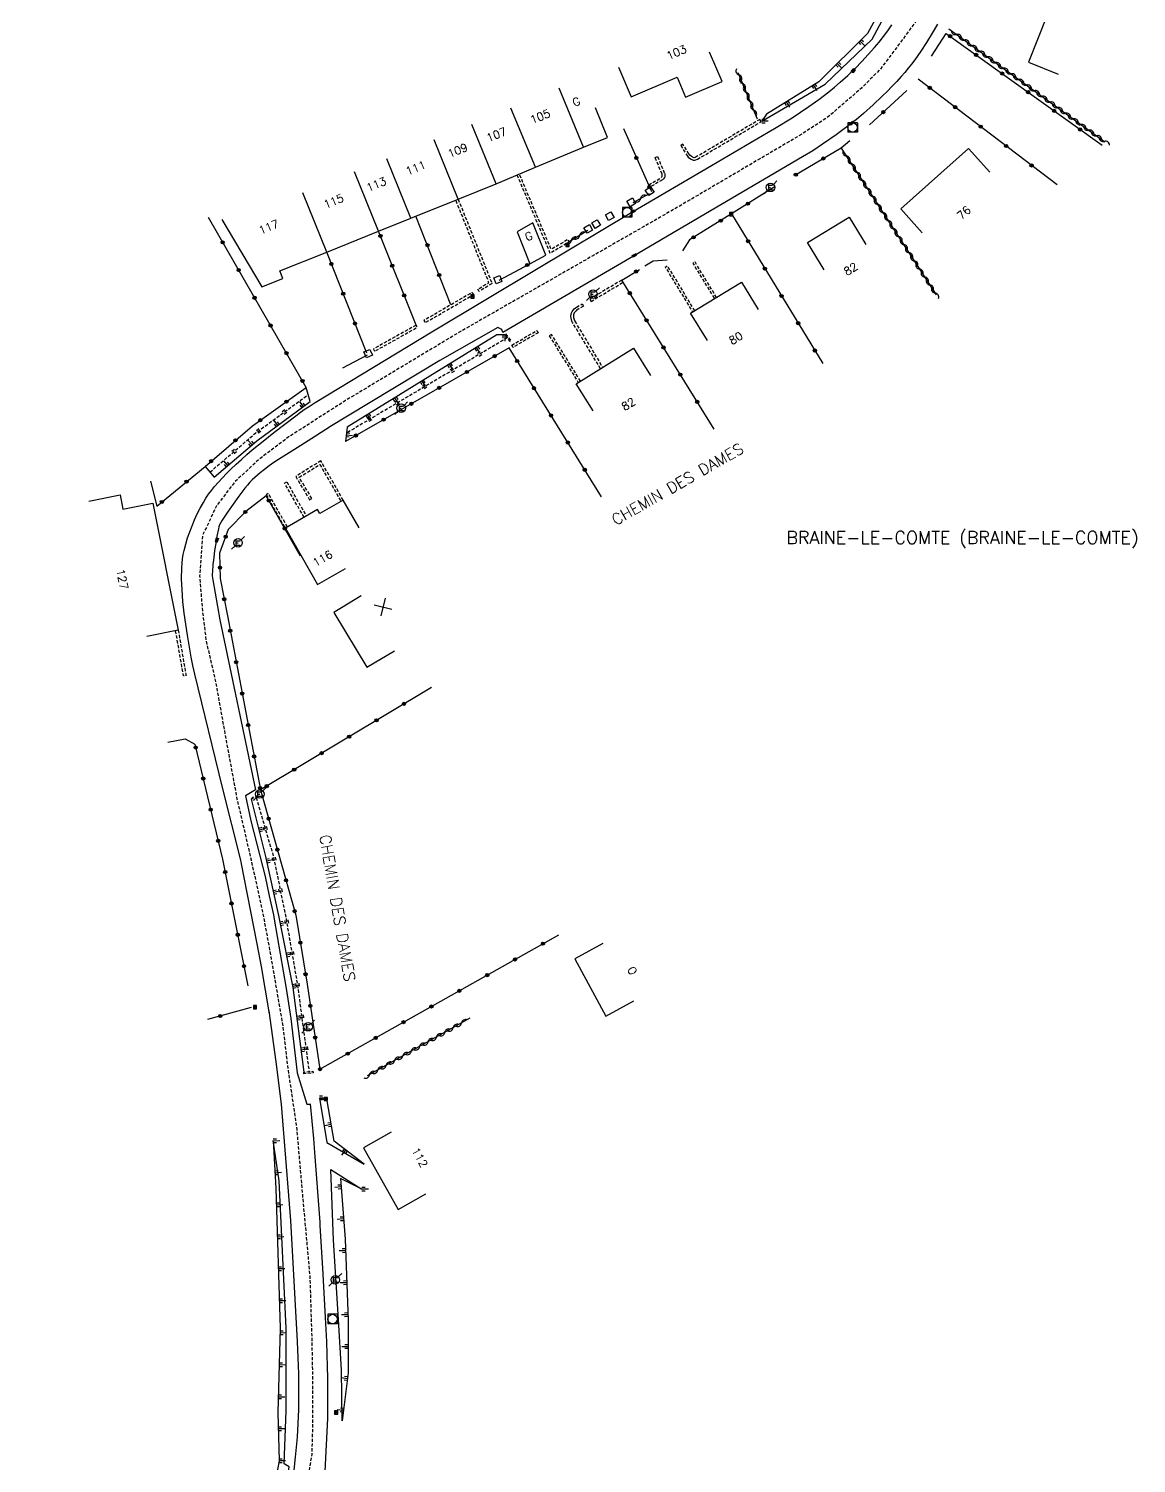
# Model space of a CAD drawing. Header units: millimetres. Extents: x 134000 to 135001, y 143000 to 144000.
# Drawn here: x 134807.3 to 134980.4, y 143617.8 to 143841.9 of the extents above; entities that cross this region are included whole.
import ezdxf
from ezdxf.enums import TextEntityAlignment as Align

# ---------------------------------------------------------------- set-up
doc = ezdxf.new("R2010")
doc.units = ezdxf.units.MM
doc.linetypes.add('DASHED', pattern=[0.75, 0.5, -0.25])
doc.layers.get('0').update_dxf_attribs({"linetype": 'CONTINUOUS'})
for name, color, linetype in [('W0001', 6, 'DASHED'), ('W0008', 7, 'CONTINUOUS'), ('w0100', 7, 'CONTINUOUS'), ('W0112', 1, 'DASHED'), ('W0211', 2, 'CONTINUOUS'), ('W0220', 5, 'DASHED'), ('W0310', 3, 'CONTINUOUS'), ('W0322', 7, 'CONTINUOUS'), ('W0330', 7, 'CONTINUOUS'), ('w0400', 7, 'CONTINUOUS'), ('W0420', 7, 'CONTINUOUS'), ('W0471', 7, 'CONTINUOUS'), ('W0980', 7, 'CONTINUOUS'), ('W0989', 7, 'CONTINUOUS'), ('W0991', 7, 'CONTINUOUS'), ('W1102', 7, 'CONTINUOUS')]:
    doc.layers.add(name, color=color, linetype=linetype)
doc.styles.get("Standard").update_dxf_attribs({"font": 'romans.shx', "width": 0.85})

# ---------------------------------------------------------------- blocks, each defined once
blk = doc.blocks.new('t330o')
at = {"color": 0, "linetype": 'Continuous'}
for p, q in [((0.25, -0.25), (-0.25, 0.25)), ((-0.25, -0.25), (0.25, 0.25)), ((-0.25, 0.25), (-0.25, -0.25)), ((0.25, 0.25), (-0.25, 0.25)), ((0.25, -0.25), (0.25, 0.25)), ((-0.25, -0.25), (0.25, -0.25)), ((-0.25, -0.25), (-0.25, -0.25))]:
    blk.add_line(p, q, dxfattribs=at)
blk = doc.blocks.new('T420')
for p, q in [((0.75, 0.75), (-0.75, 0.75)), ((-0.75, 0.75), (-0.75, -0.75)), ((0.75, 0.75), (0.75, -0.75)), ((0.75, -0.75), (-0.75, -0.75))]:
    blk.add_line(p, q)
blk.add_ellipse((0, 0), major_axis=(-0.53, 0.53), ratio=1, start_param=3.926991, end_param=10.210176)
blk = doc.blocks.new('T471')
for p, q in [((-0.333334, 0.333334), (-0.333334, -0.333334)), ((-0.333334, 0.333334), (0.333334, 0.333334)), ((-0.333334, 0), (0, 0)), ((0.500001, 0.500001), (1.000002, 1.000002)), ((-0.500001, -0.500001), (-1.000002, -1.000002)), ((-0.333334, -0.333334), (0.333334, -0.333334))]:
    blk.add_line(p, q)
blk.add_ellipse((0, 0), major_axis=(0.471405, 0.471405), ratio=1, start_param=5.4977871438, end_param=11.780972451)
blk = doc.blocks.new('T400')
at = {"color": 0, "linetype": 'ByBlock', "lineweight": -2}
for p, q in [((-0.15, -0.25), (-0.15, 0.3)), ((-0.15, 0.3), (0.15, 0.3)), ((-0.15, 0.15), (0.15, 0.15)), ((-0.15, 0), (0.15, 0)), ((0.15, 0.3), (0.15, -0.25)), ((-0.15, -0.15), (0.15, -0.15)), ((-0.15, -0.25), (-0.15, -0.3)), ((-0.15, -0.3), (0.15, -0.3)), ((0.15, -0.3), (0.15, -0.25))]:
    blk.add_line(p, q, dxfattribs=at)
blk = doc.blocks.new('t112o')
at = {"color": 0, "linetype": 'Continuous'}
for p, q in [((-0.5, 0.5), (0.5, 0.5)), ((-0.5, -0.5), (-0.5, 0.5)), ((0.5, 0.5), (0.5, -0.5)), ((0.5, -0.5), (-0.5, -0.5))]:
    blk.add_line(p, q, dxfattribs=at)
blk = doc.blocks.new('t322o')
at = {"color": 0, "linetype": 'Continuous'}
for radius in [0.25, 0.15]:
    blk.add_circle((0, 0), radius, dxfattribs=at)
blk = doc.blocks.new('t991o')
at = {"color": 0, "linetype": 'Continuous'}
for p, q in [((-1, 1), (1, -1)), ((-1, -1), (1, 1))]:
    blk.add_line(p, q, dxfattribs=at)
blk = doc.blocks.new('t211o')
at = {"color": 0, "linetype": 'Continuous'}
for p, q in [((-0.29, 0.5), (-0.29, 0)), ((0, 1), (0, 0)), ((0.29, 0.5), (0.29, 0))]:
    blk.add_line(p, q, dxfattribs=at)
blk = doc.blocks.new('t220o')
at = {"color": 0, "linetype": 'Continuous'}
for p, q in [((-0.25, 0.25), (0.25, 0.25)), ((-0.25, -0.25), (0.25, -0.25))]:
    blk.add_line(p, q, dxfattribs=at)
blk = doc.blocks.new('t310o')
at = {"color": 0, "linetype": 'Continuous'}
for centre, start, end in [((-0.5, 0.38), 216.8699, 323.1304), ((0.5, -0.37), 36.8699, 143.1303)]:
    blk.add_arc(centre, 0.625, start, end, dxfattribs=at)

msp = doc.modelspace()

# ---------------------------------------------------------------- linework, layer by layer
at = {"layer": 'W0001', "flags": 128}
msp.add_lwpolyline([(134913.61, 144000), (134917.44, 143994.22), (134920.06, 143988.67), (134923.42, 143982.25), (134926.65, 143975.59), (134930.59, 143966.11), (134934.09, 143957.94), (134936.72, 143949.48), (134939.64, 143940.43), (134942.41, 143930.66), (134944.45, 143921.32), (134947.39, 143908.52), (134949.73, 143895.54), (134951.92, 143884.16), (134953.23, 143874.67), (134952.65, 143866.21), (134951.19, 143857.02), (134949, 143849.58), (134946.96, 143844.48), (134943.89, 143840.25), (134940.39, 143835.58), (134937.47, 143832.66), (134932.07, 143827.99), (134927.35, 143824.98), (134908.23, 143813.75), (134874.81, 143794.63), (134856.85, 143783.84), (134847.95, 143778.15), (134843.38, 143774.7), (134839.59, 143771.2), (134836.67, 143767.4), (134834.48, 143762.73), (134834.04, 143756.46), (134834.48, 143750.92), (134835.06, 143746.25), (134836.52, 143739.98), (134838.28, 143730.2), (134839.88, 143721.6), (134842.07, 143712.11), (134843.82, 143704.24), (134844.99, 143697.96), (134847.03, 143686.16), (134847.76, 143680.03), (134849.22, 143669.96), (134850.09, 143659.9), (134851.26, 143647.06), (134851.55, 143637.72), (134851.7, 143630.28), (134851.7, 143624.16), (134851.55, 143619.2), (134850.82, 143614.67), (134849.95, 143610), (134848.34, 143604.46), (134846.59, 143597.75), (134844.69, 143590.19), (134843.37, 143583.92), (134842.35, 143578.52), (134841.77, 143572.83), (134841.62, 143566.12), (134841.77, 143561.01), (134842.5, 143556.78), (134843.67, 143551.24), (134844.98, 143545.11), (134845.86, 143537.52), (134846, 143531.11), (134846, 143526.15), (134845.13, 143521.33), (134841.77, 143516.52), (134838.27, 143511.7), (134832.71, 143504.93), (134828.77, 143500.84), (134823.95, 143497.49), (134818.85, 143494.86), (134813.74, 143493.26), (134807.33, 143492.03)], dxfattribs=at)
at = {"layer": 'W0008'}
for points in [[(134949.32, 143842.65), (134948.5, 143841.21), (134947.64, 143839.79), (134946.74, 143838.41), (134945.79, 143837.07), (134945.29, 143836.4), (134944.77, 143835.74), (134944.23, 143835.09), (134943.68, 143834.45), (134942.96, 143833.66), (134942.23, 143832.89), (134941.48, 143832.12), (134940.72, 143831.38), (134939.27, 143830.01), (134937.78, 143828.68), (134936.7, 143827.77), (134935.58, 143826.89), (134933.51, 143825.36), (134931.39, 143823.87), (134929.85, 143822.86), (134928.26, 143821.89), (134902.71, 143806.94), (134881.41, 143794.46), (134881.25, 143794.95), (134880.63, 143795.25), (134871.55, 143790.11), (134857.17, 143781.41), (134854.65, 143779.87), (134852.13, 143778.3), (134849.26, 143776.48), (134846.39, 143774.63), (134845.64, 143774.14), (134844.91, 143773.62), (134844.19, 143773.09), (134843.48, 143772.55), (134843.07, 143772.2), (134842.66, 143771.84), (134842.27, 143771.47), (134841.9, 143771.08), (134841.5, 143770.63), (134841.12, 143770.15), (134840.19, 143768.92), (134839.28, 143767.68), (134838.4, 143766.42), (134837.55, 143765.15), (134837.33, 143764.79), (134837.15, 143764.41), (134837.04, 143764.12), (134836.97, 143763.82), (134836.74, 143762.68), (134836.55, 143761.53), (134836.39, 143760.43), (134836.25, 143759.32), (134836.13, 143758.21), (134836.03, 143757.11), (134836.02, 143756.79), (134836.02, 143756.48), (134836.05, 143756.17), (134836.09, 143755.86), (134837.22, 143749.61), (134842.78, 143723.04), (134841.22, 143722.12), (134842.04, 143718.21), (134843.47, 143712.75), (134843.88, 143711.11), (134844.27, 143709.47), (134844.93, 143706.48), (134845.56, 143703.49), (134845.68, 143702.83), (134847.57, 143691.98), (134847.95, 143689.65), (134848.28, 143687.31), (134849.27, 143678.85), (134850.79, 143673.91), (134851.3, 143673.94)], [(134901.58, 143813.27), (134914.05, 143820.56), (134922.88, 143825.77), (134923.86, 143826.35), (134926.61, 143828.02), (134927.95, 143828.87), (134929.26, 143829.76), (134930.81, 143830.88), (134932.34, 143832.05), (134933.25, 143832.78), (134934.14, 143833.55), (134935.33, 143834.62), (134936.49, 143835.72), (134937.53, 143836.78), (134939.51, 143838.98), (134940.23, 143839.82), (134940.92, 143840.69), (134941.58, 143841.59), (134942.2, 143842.51)], [(134844.94, 143688.06), (134843.69, 143695.44), (134843.04, 143698.98), (134840.53, 143711.72), (134840.46, 143712.05), (134837.61, 143723.39), (134833.27, 143741.12), (134832.98, 143742.44), (134832.73, 143743.77), (134832.17, 143747.2), (134831.65, 143750.64), (134831.44, 143752.45), (134831.29, 143754.26), (134831.23, 143756), (134831.25, 143757.73), (134831.29, 143758.42), (134831.37, 143759.1), (134831.48, 143759.77), (134831.62, 143760.44), (134831.88, 143761.42), (134832.17, 143762.38), (134832.5, 143763.34), (134832.86, 143764.29), (134833.26, 143765.22), (134833.68, 143766.14), (134834.14, 143767.04), (134834.63, 143767.92), (134835.02, 143768.57), (134835.44, 143769.2), (134835.89, 143769.81), (134836.37, 143770.4), (134836.98, 143771.1), (134837.61, 143771.78), (134838.26, 143772.46), (134838.92, 143773.11), (134839.73, 143773.89), (134840.57, 143774.65), (134841.41, 143775.39), (134842.27, 143776.12), (134843.95, 143777.48), (134845.63, 143778.83), (134847.33, 143780.16), (134849.05, 143781.47), (134849.78, 143782.02), (134850.53, 143782.54), (134851.29, 143783.04), (134852.07, 143783.52), (134870.3, 143794.59), (134886.95, 143804.5), (134901.56, 143813.25)], [(134844.87, 143688.52), (134845.97, 143680.52), (134846.77, 143673.95), (134848.23, 143655.75), (134849.28, 143636.85), (134849.4, 143634.33), (134849.47, 143631.81), (134849.49, 143629.01), (134849.47, 143626.22), (134849.4, 143624.06), (134849.26, 143621.9), (134848.99, 143618.81), (134848.65, 143615.72)], [(134851.32, 143673.96), (134851.81, 143668.57), (134851.99, 143666.36), (134852.8, 143655.51), (134852.84, 143654.94), (134853.26, 143648.34), (134853.67, 143640.62), (134853.84, 143636.87), (134853.98, 143632.88), (134854.01, 143631.17), (134854.03, 143625.82), (134854.01, 143624.82), (134853.62, 143616.6)]]:
    msp.add_lwpolyline(points, dxfattribs=at)
at = {"layer": 'W0008', "flags": 128}
msp.add_lwpolyline([(134856.41, 143788.94), (134860.29, 143790.96)], dxfattribs=at)
at = {"layer": 'w0100', "flags": 128}
for points in [[(134969.63, 143847.45), (134964.99, 143849.31), (134963.27, 143845.02), (134966.37, 143843.78), (134963.54, 143836.71), (134968.18, 143834.85)], [(134899.5, 143835.9), (134901.46, 143831.3), (134908.64, 143834.35), (134909.97, 143831.24), (134915.68, 143833.67), (134913.72, 143838.27)], [(134837.52, 143812.14), (134843.78, 143801.6), (134847.06, 143802.9), (134846.59, 143804.11), (134853.9, 143807.03), (134861.99, 143810.28), (134867.06, 143812.35), (134874.42, 143815.32), (134880.36, 143817.71), (134886.52, 143820.31), (134894, 143823.41), (134897.76, 143824.95), (134895.88, 143829.58)], [(134946.94, 143810.04), (134943.61, 143813.77), (134954.21, 143823.24), (134957.54, 143819.51)], [(134931.65, 143804.27), (134929.04, 143808.54), (134935.53, 143812.51), (134938.14, 143808.24)], [(134913.38, 143793.21), (134910.77, 143797.48), (134918.7, 143802.31), (134921.3, 143798.04)], [(134895.53, 143782.23), (134892.9, 143786.47), (134901.84, 143792.03), (134904.48, 143787.78)], [(134816.71, 143768.12), (134821.61, 143769.1), (134822.06, 143766.88), (134826.73, 143767.81), (134830.69, 143747.98), (134825.79, 143747)], [(134858.97, 143763.96), (134856.49, 143768.3), (134852.82, 143766.2), (134852.48, 143766.81), (134847.44, 143763.93), (134852.48, 143755.12), (134856.82, 143757.6)], [(134859.3, 143753.34), (134855.01, 143750.76), (134860.19, 143742.18), (134864.47, 143744.76)], [(134897.05, 143699.03), (134892.65, 143696.65), (134897.51, 143687.7), (134901.9, 143690.08)], [(134863.99, 143669.55), (134859.64, 143667.1), (134865.05, 143657.47), (134869.4, 143659.92)]]:
    msp.add_lwpolyline(points, dxfattribs=at)
msp.add_lwpolyline([(134885.64, 143805.22), (134888.13, 143806.56), (134886.09, 143811.58), (134883.65, 143810.19)], close=True, dxfattribs=at)
at = {"layer": 'W0112'}
for points in [[(134921.6, 143827.77), (134911.63, 143821.89), (134911.45, 143821.81), (134911.3, 143821.77), (134911.06, 143821.88), (134910.84, 143822.02), (134910.64, 143822.18), (134910.49, 143822.36), (134909.56, 143823.9), (134909.22, 143823.69), (134910.15, 143822.15), (134910.25, 143822.01), (134910.38, 143821.88), (134910.61, 143821.7), (134910.85, 143821.54), (134911.18, 143821.39), (134911.35, 143821.37), (134911.59, 143821.43), (134911.83, 143821.54), (134921.8, 143827.42)], [(134904.22, 143817.53), (134906.15, 143818.67), (134906.27, 143818.78), (134906.33, 143818.9), (134906.34, 143819.06), (134906.3, 143819.21), (134905.23, 143821.79), (134905.6, 143821.94), (134906.67, 143819.36), (134906.72, 143819.23), (134906.74, 143819.1), (134906.74, 143818.95), (134906.72, 143818.81), (134906.67, 143818.67), (134906.59, 143818.54), (134906.48, 143818.42), (134906.35, 143818.32), (134904.43, 143817.19)], [(134886.94, 143794.44), (134883.01, 143792.15), (134882.81, 143792.49), (134886.74, 143794.79)]]:
    msp.add_lwpolyline(points, close=True, dxfattribs=at)
at = {"layer": 'W0112', "flags": 128}
for points in [[(134883.63, 143819.09), (134888.79, 143806.88), (134891.78, 143808.65), (134891.58, 143808.99), (134888.98, 143807.45), (134883.99, 143819.25)], [(134874.43, 143815.32), (134879.74, 143802.11), (134877.71, 143800.9), (134877.51, 143801.24), (134879.24, 143802.28), (134874.06, 143815.17)], [(134911.42, 143797.87), (134907.16, 143804.86), (134906.81, 143804.65), (134911.08, 143797.66)], [(134914.83, 143799.95), (134911.45, 143805.49), (134911.11, 143805.28), (134914.49, 143799.74)], [(134876.87, 143800.4), (134876.65, 143800.74), (134869.06, 143796.34), (134869.26, 143795.99), (134876.85, 143800.39)], [(134830.69, 143747.98), (134831.92, 143740.9), (134831.52, 143740.83), (134830.29, 143747.91)]]:
    msp.add_lwpolyline(points, dxfattribs=at)
at = {"layer": 'W0112'}
for points in [[(134899.99, 143802.65), (134895, 143799.67), (134895.2, 143799.33), (134900.2, 143802.3)], [(134896.68, 143788.82), (134892.32, 143796.02), (134892.22, 143796.23), (134892.09, 143796.73), (134892.06, 143797.01), (134892.08, 143797.29), (134892.14, 143797.53), (134892.26, 143797.75), (134892.41, 143797.96), (134892.59, 143798.16), (134892.76, 143798.31), (134892.94, 143798.43), (134893.8, 143798.94), (134894.01, 143798.59), (134893.14, 143798.08), (134893, 143797.99), (134892.87, 143797.88), (134892.72, 143797.71), (134892.59, 143797.53), (134892.51, 143797.38), (134892.47, 143797.23), (134892.46, 143797.02), (134892.48, 143796.82), (134892.6, 143796.35), (134892.66, 143796.23), (134897.02, 143789.03)], [(134893.55, 143786.88), (134889.02, 143794.18), (134888.68, 143793.97), (134893.21, 143786.67)], [(134856.48, 143768.29), (134852.97, 143774.43), (134849.05, 143771.98), (134851.23, 143768.34), (134851.57, 143768.55), (134849.6, 143771.85), (134852.83, 143773.87), (134856.13, 143768.1)], [(134847.76, 143764.11), (134844.77, 143769.32), (134844.43, 143769.13), (134847.41, 143763.91)], [(134850.36, 143765.6), (134847.31, 143770.93), (134847.66, 143771.13), (134850.71, 143765.8)]]:
    msp.add_lwpolyline(points, dxfattribs=at)
at = {"layer": 'W0112', "flags": 128}
for points in [[(134867.86, 143795.62), (134861.19, 143791.89), (134861.39, 143791.54), (134868.05, 143795.27)], [(134882.65, 143793.26), (134881.94, 143794.22), (134881.77, 143794.1), (134882.48, 143793.13)], [(134843.19, 143722.11), (134842.3, 143721.83), (134842.37, 143721.63), (134843.26, 143721.91)], [(134850.34, 143678.67), (134850.31, 143678.92), (134851.74, 143679.07), (134851.76, 143678.82)]]:
    msp.add_lwpolyline(points, close=True, dxfattribs=at)
at = {"layer": 'W0211'}
for points in [[(134921.9, 143827.46), (134931.78, 143833.27), (134939.15, 143840.3), (134943.01, 143847.52), (134945.94, 143857.08), (134947.65, 143867.01), (134946.01, 143866.55), (134944.89, 143857.53), (134942.05, 143847.88), (134938.39, 143841.16), (134930.82, 143833.65), (134922.61, 143828.57)], [(134852.76, 143674.88), (134853.94, 143667.94), (134859.74, 143664.57), (134855.05, 143668.14), (134853.98, 143674.45)], [(134843.08, 143601.82), (134846.78, 143608.22), (134848.02, 143617.27), (134847.25, 143617.76), (134847.54, 143626.01), (134847.58, 143638.96), (134846.47, 143661.97), (134845.54, 143668.27), (134845.96, 143660.79), (134846.63, 143638.96), (134846.28, 143625.76), (134846.45, 143618.2), (134844.67, 143608.73), (134842.03, 143602.65)], [(134859.41, 143660.63), (134856.04, 143662.3), (134856.78, 143652.86), (134857.23, 143640.21), (134857.25, 143631.95), (134856.32, 143624.46), (134856.23, 143632.37), (134855.72, 143640.29), (134854.98, 143652.71), (134854.56, 143663.73)]]:
    msp.add_lwpolyline(points, close=True, dxfattribs=at)
at = {"layer": 'W0211', "flags": 128}
for points in [[(134881.77, 143794.11), (134880.48, 143794.09), (134857.1, 143779.69), (134856.85, 143777.46)], [(134834.89, 143773.55), (134836.31, 143771.85), (134842.98, 143777.55), (134851.32, 143783.67), (134850.71, 143785.88)]]:
    msp.add_lwpolyline(points, dxfattribs=at)
at = {"layer": 'W0211'}
msp.add_lwpolyline([(134842.3, 143721.83), (134842.12, 143721.59), (134844.33, 143712.63), (134846.36, 143703.38), (134848.59, 143692.18), (134850.31, 143678.92)], dxfattribs=at)
at = {"layer": 'W0220', "flags": 128}
for points in [[(134882.1, 143793.64), (134857, 143778.77)], [(134835.65, 143772.65), (134842.8, 143778.79), (134851.01, 143784.77)], [(134842.88, 143721.83), (134845.54, 143712.73), (134847.5, 143703.16), (134849.32, 143692.58), (134851.14, 143679.02)]]:
    msp.add_lwpolyline(points, dxfattribs=at)
at = {"layer": 'W0310', "flags": 128}
for points in [[(134951.09, 143841.9), (134975.48, 143824.26)], [(134921.2, 143827.82), (134918.2, 143835.03)], [(134934.3, 143823.29), (134949.15, 143800.35)], [(134904.26, 143816.14), (134901.74, 143814.72)], [(134894.69, 143810.39), (134891.78, 143808.65)], [(134876.27, 143687.35), (134860.22, 143678.34)]]:
    msp.add_lwpolyline(points, dxfattribs=at)
at = {"layer": 'W0322', "flags": 128}
for points in [[(134948.38, 143837.64), (134950.69, 143841.19), (134975.08, 143823.72)], [(134968.02, 143817.53), (134946.34, 143834.05)], [(134944.56, 143832.29), (134938.71, 143826.91)], [(134900.25, 143826.32), (134904.64, 143816.49)], [(134935.64, 143824.42), (134934.3, 143823.29), (134927.03, 143819.02)], [(134923.95, 143817.26), (134917.16, 143812.99), (134910.58, 143808.94), (134909.47, 143807.23)], [(134826.36, 143771.26), (134827.37, 143767.37), (134834.89, 143773.55), (134842.29, 143779.91), (134850.71, 143785.88), (134835.41, 143812.43)], [(134873.31, 143798.8), (134867.85, 143812.67)], [(134917.16, 143812.99), (134931.41, 143789.64)], [(134867.86, 143795.62), (134861.99, 143810.28)], [(134860.17, 143791.24), (134853.9, 143807.03)], [(134880.83, 143802.64), (134885.64, 143805.22)], [(134907.12, 143805.77), (134904.91, 143805.61), (134903.6, 143804.81)], [(134914.43, 143779.39), (134899.99, 143802.65), (134902.77, 143804.31)], [(134896.85, 143768.78), (134882.39, 143792.08), (134856.85, 143777.46)], [(134849.82, 143759.53), (134844.42, 143768.98), (134841.26, 143766.51), (134838.52, 143763.69), (134837.17, 143759.98), (134837.27, 143756.04), (134838.38, 143750.21), (134843.54, 143723.03), (134849.08, 143703.43), (134850.84, 143692.69), (134852.84, 143679.39), (134890.17, 143700.39)], [(134870.27, 143739.04), (134843.54, 143723.03)], [(134829.09, 143730.47), (134831.77, 143731), (134833.29, 143730.17), (134837.64, 143712.22), (134841.59, 143692.43)], [(134842.09, 143689.03), (134835.26, 143687.16)]]:
    msp.add_lwpolyline(points, dxfattribs=at)
at = {"layer": 'W1102', "flags": 128}
for points in [[(134894, 143823.41), (134890.2, 143832.66)], [(134886.52, 143820.31), (134882.66, 143829.54)], [(134880.36, 143817.71), (134876.55, 143826.95)], [(134874.42, 143815.32), (134870.68, 143824.59)], [(134867.06, 143812.35), (134863.3, 143821.62)], [(134861.99, 143810.28), (134858.24, 143819.55)], [(134853.9, 143807.03), (134850.18, 143816.31)]]:
    msp.add_lwpolyline(points, dxfattribs=at)

# ---------------------------------------------------------------- block references
at = {"layer": 'W0112'}
for p, rotation in [((134904.37, 143816.55), 33.19155686460808), ((134901.49, 143814.81), 29.91859049735057), ((134896, 143811.41), 30.65221153458291), ((134898.12, 143812.64), 29.46985489121384), ((134894.76, 143810.66), 30.49158440554929), ((134880.64, 143802.72), 21.01982898838238), ((134860.38, 143791.17), 23.71862729801305)]:
    msp.add_blockref('t112o', p, dxfattribs=dict(at, rotation=rotation))
at = {"layer": 'W0211'}
for p, rotation in [((134937.23, 143840.01), 224.7425634643449), ((134933.68, 143836.49), 224.7425634639399), ((134929.99, 143833.15), 211.7743184781927), ((134925.74, 143830.51), 211.7743184778861), ((134921.9, 143827.46), 270), ((134881.77, 143794.11), 180.6890606685817), ((134877.32, 143792.15), 211.6387153143191), ((134873.06, 143789.52), 211.6387153142421), ((134868.8, 143786.9), 211.6387153141511), ((134850.24, 143782.88), 36.25447914199666), ((134864.55, 143784.28), 211.6387153150256), ((134846.21, 143779.92), 36.25447914082263), ((134860.29, 143781.66), 211.6387153150007), ((134856.96, 143778.45), 263.7874144974184), ((134842.23, 143776.91), 40.54329294343075), ((134838.43, 143773.66), 40.54329294269861), ((134843.32, 143716.73), 283.8441098095797), ((134844.49, 143711.87), 282.395177967536), ((134845.57, 143706.99), 282.3951779671409), ((134846.62, 143702.1), 281.260423096645), ((134847.59, 143697.2), 281.2604230955864), ((134848.57, 143692.29), 281.2604230962249), ((134849.22, 143687.33), 277.4105566714945), ((134849.87, 143682.38), 277.4105566717316), ((134852.76, 143674.88), 270), ((134854.6, 143670.79), 99.61086757720375), ((134845.55, 143668.17), 273.1752133102447), ((134856.89, 143666.74), 142.7167744575076), ((134845.82, 143663.18), 273.1752133508929), ((134856.14, 143661.06), 94.44255362446262), ((134859.41, 143660.63), 270), ((134846.04, 143658.18), 271.7690496599286), ((134856.53, 143656.07), 94.44255362385674), ((134846.19, 143653.18), 271.7690496594975), ((134856.84, 143651.09), 92.0329466225503), ((134846.35, 143648.19), 271.7690496590967), ((134857.02, 143646.09), 92.0329466228385), ((134846.5, 143643.19), 271.7690496587759), ((134857.19, 143641.09), 92.03294662215555), ((134846.61, 143638.19), 268.4760164669159), ((134857.24, 143636.09), 90.17417248949158), ((134846.48, 143633.19), 268.476016468208), ((134857.14, 143631.1), 82.8950890942331), ((134846.34, 143628.19), 268.4760164678245), ((134856.53, 143626.14), 82.89508909574162), ((134846.34, 143623.2), 271.2756831915491), ((134846.45, 143618.2), 271.2756831910942)]:
    msp.add_blockref('t211o', p, dxfattribs=dict(at, rotation=rotation))
at = {"layer": 'W0220'}
for p, rotation in [((134877.8, 143791.09), 210.6301825192065), ((134873.5, 143788.54), 210.6301825192065), ((134869.2, 143786), 210.6301825192065), ((134847.3, 143782.07), 36.07205968537613), ((134864.89, 143783.45), 210.6301825192065), ((134860.59, 143780.9), 210.6301825192065), ((134843.26, 143779.13), 36.07205968537613), ((134839.44, 143775.9), 40.66585141156261), ((134844.28, 143717.03), 286.3316891266874), ((134845.65, 143712.22), 281.5372164918477), ((134846.65, 143707.32), 281.5372164918477), ((134847.62, 143702.42), 279.7790881221119), ((134848.47, 143697.49), 279.7790881221119), ((134849.32, 143692.56), 277.6429353640706), ((134849.99, 143687.61), 277.6429353640706), ((134850.65, 143682.65), 277.6429353640706)]:
    msp.add_blockref('t220o', p, dxfattribs=dict(at, rotation=rotation))
at = {"layer": 'W0310'}
for p, rotation in [((134952.31, 143841.02), 324.1111501648411), ((134953.52, 143840.14), 324.1111501648411), ((134954.74, 143839.26), 324.1111501648411), ((134955.95, 143838.38), 324.1111501648411), ((134957.17, 143837.51), 324.1111501648411), ((134958.38, 143836.63), 324.1111501648411), ((134959.6, 143835.75), 324.1111501648411), ((134918.32, 143834.74), 112.6104281159703), ((134918.89, 143833.36), 112.6104281159703), ((134960.81, 143834.87), 324.1111501648411), ((134962.03, 143833.99), 324.1111501648411), ((134919.47, 143831.98), 112.6104281159703), ((134963.24, 143833.11), 324.1111501648411), ((134964.46, 143832.23), 324.1111501648411), ((134965.67, 143831.35), 324.1111501648411), ((134920.05, 143830.59), 112.6104281159703), ((134920.62, 143829.21), 112.6104281159703), ((134966.89, 143830.47), 324.1111501648411), ((134968.1, 143829.59), 324.1111501648411), ((134969.32, 143828.71), 324.1111501648411), ((134970.54, 143827.83), 324.1111501648411), ((134971.75, 143826.95), 324.1111501648411), ((134972.97, 143826.07), 324.1111501648411), ((134974.18, 143825.2), 324.1111501648411), ((134975.4, 143824.32), 324.1111501648411), ((134935.11, 143822.03), 302.9230243891238), ((134935.93, 143820.77), 302.9230243891238), ((134936.74, 143819.51), 302.9230243891238), ((134937.56, 143818.25), 302.9230243891238), ((134902.95, 143815.4), 209.3242155322968), ((134938.37, 143816.99), 302.9230243891238), ((134939.19, 143815.73), 302.9230243891238), ((134940, 143814.47), 302.9230243891238), ((134940.82, 143813.21), 302.9230243891238), ((134941.63, 143811.96), 302.9230243891238), ((134942.45, 143810.7), 302.9230243891238), ((134892.12, 143808.85), 210.9589607967056), ((134893.41, 143809.62), 210.9589607967056), ((134943.26, 143809.44), 302.9230243891238), ((134944.08, 143808.18), 302.9230243891238), ((134944.89, 143806.92), 302.9230243891238), ((134945.71, 143805.66), 302.9230243891238), ((134946.52, 143804.4), 302.9230243891238), ((134947.34, 143803.14), 302.9230243891238), ((134948.15, 143801.88), 302.9230243891238), ((134948.97, 143800.62), 302.9230243891238), ((134873.65, 143685.88), 209.3091507108125), ((134874.96, 143686.61), 209.3091507108125), ((134869.73, 143683.67), 209.3091507108125), ((134871.03, 143684.41), 209.3091507108125), ((134872.34, 143685.14), 209.3091507108125), ((134865.8, 143681.47), 209.3091507108125), ((134867.11, 143682.21), 209.3091507108125), ((134868.42, 143682.94), 209.3091507108125), ((134861.88, 143679.27), 209.3091507108125), ((134863.19, 143680), 209.3091507108125), ((134864.49, 143680.74), 209.3091507108125), ((134860.57, 143678.53), 209.3091507108125)]:
    msp.add_blockref('t310o', p, dxfattribs=dict(at, rotation=rotation))
at = {"layer": 'W0322'}
for p, rotation in [((134951.31, 143840.75), 324.390472552298), ((134955.37, 143837.84), 324.390472552298), ((134959.44, 143834.93), 324.390472552298), ((134948.13, 143832.69), 142.686120718182), ((134963.5, 143832.02), 324.390472552298), ((134952.11, 143829.66), 142.686120718182), ((134967.57, 143829.1), 324.390472552298), ((134940.88, 143828.9), 222.6369309886813), ((134956.09, 143826.63), 142.686120718182), ((134971.63, 143826.19), 324.390472552298), ((134960.06, 143823.6), 142.686120718182), ((134902.29, 143821.75), 294.0790795838601), ((134931.5, 143821.65), 210.4215321015961), ((134964.04, 143820.57), 142.686120718182), ((134927.19, 143819.12), 210.4215321015961), ((134904.33, 143817.19), 294.0790795838601), ((134919.72, 143814.6), 212.1588958753896), ((134915.47, 143811.95), 211.6025097906077), ((134862.29, 143809.55), 111.8091229915379), ((134911.22, 143809.33), 211.6025097906077), ((134837.64, 143808.56), 119.9486078967756), ((134869.65, 143808.11), 111.4722903008787), ((134919.76, 143808.72), 301.3928659267614), ((134854.63, 143805.18), 111.6550278562197), ((134864.14, 143804.91), 111.8091229915379), ((134885.23, 143805.01), 28.28038680505611), ((134922.37, 143804.45), 301.3928659267614), ((134840.14, 143804.23), 119.9486078967756), ((134871.48, 143803.45), 111.4722903008787), ((134902.25, 143803.99), 30.85558938959806), ((134856.48, 143800.53), 111.6550278562197), ((134866, 143800.27), 111.8091229915379), ((134901.25, 143800.63), 121.8393916015176), ((134924.97, 143800.18), 301.3928659267614), ((134842.63, 143799.9), 119.9486078967756), ((134845.13, 143795.57), 119.9486078967756), ((134858.32, 143795.88), 111.6550278562197), ((134903.88, 143796.38), 121.8393916015176), ((134927.58, 143795.92), 301.3928659267614), ((134847.62, 143791.24), 119.9486078967756), ((134906.52, 143792.14), 121.8393916015176), ((134930.18, 143791.65), 301.3928659267614), ((134880.15, 143790.79), 209.7970488870961), ((134883.66, 143790.02), 121.8393916015201), ((134850.12, 143786.9), 119.9486078967756), ((134875.81, 143788.31), 209.7970488870961), ((134909.16, 143787.89), 121.8393916015176), ((134871.47, 143785.83), 209.7970488870961), ((134886.3, 143785.77), 121.8393916015201), ((134847.6, 143783.67), 35.33426883930073), ((134867.13, 143783.34), 209.7970488870961), ((134911.8, 143783.64), 121.8393916015176), ((134843.52, 143780.78), 35.33426883930073), ((134862.79, 143780.86), 209.7970488870961), ((134888.94, 143781.52), 121.8393916015201), ((134839.64, 143777.63), 40.64721446352626), ((134858.46, 143778.37), 209.7970488870961), ((134891.58, 143777.28), 121.8393916015201), ((134835.84, 143774.37), 40.64721446352626), ((134832, 143771.18), 39.42382796769815), ((134894.22, 143773.03), 121.8393916015201), ((134828.14, 143768), 39.42382796769815), ((134841.18, 143766.43), 225.8350305841441), ((134844.85, 143768.21), 119.7749100347305), ((134838.12, 143762.58), 250.1020695488291), ((134847.34, 143763.87), 119.7749100347305), ((134837.23, 143757.75), 271.4283512578661), ((134837.89, 143752.81), 280.7523539937417), ((134838.82, 143747.89), 280.750236656162), ((134839.75, 143742.98), 280.750236656162), ((134840.69, 143738.07), 280.750236656162), ((134865.98, 143736.47), 210.9185591984479), ((134841.62, 143733.16), 280.750236656162), ((134861.69, 143733.9), 210.9185591984479), ((134857.4, 143731.33), 210.9185591984479), ((134833.42, 143729.65), 283.6043418161522), ((134853.11, 143728.76), 210.9185591984479), ((134842.55, 143728.25), 280.750236656162), ((134848.82, 143726.19), 210.9185591984479), ((134834.6, 143724.79), 283.6043418161522), ((134843.48, 143723.33), 280.750236656162), ((134844.53, 143723.62), 210.9185591984479), ((134835.77, 143719.93), 283.6043418161522), ((134844.82, 143718.52), 285.7903493717118), ((134836.95, 143715.07), 283.6043418161522), ((134846.18, 143713.7), 285.7903493717118), ((134838.04, 143710.19), 281.3050088402128), ((134847.54, 143708.89), 285.7903493717118), ((134839.02, 143705.29), 281.3050088402128), ((134848.9, 143704.08), 285.7903493717118), ((134840, 143700.39), 281.3050088402128), ((134849.78, 143699.16), 279.2910312193613), ((134887.69, 143699), 29.36765961437089), ((134840.98, 143695.49), 281.3050088402128), ((134883.33, 143696.54), 29.36765961437089), ((134850.59, 143694.23), 279.2910312193613), ((134878.98, 143694.09), 29.36765961437089), ((134874.62, 143691.64), 29.36765961437089), ((134851.35, 143689.29), 278.5680184688733), ((134870.26, 143689.19), 29.36765961437089), ((134837.27, 143687.71), 195.3441086933732), ((134865.9, 143686.74), 29.36765961437089), ((134852.1, 143684.34), 278.5680184688733), ((134861.55, 143684.28), 29.36765961437089), ((134857.19, 143681.83), 29.36765961437089), ((134852.84, 143679.4), 278.5680184688733)]:
    msp.add_blockref('t322o', p, dxfattribs=dict(at, rotation=rotation))
at = {"layer": 'W0330'}
for p in [(134917.11, 143812.95), (134891.52, 143808.14), (134876.69, 143800.1), (134842.7, 143689.1), (134853.75, 143674.74), (134855.39, 143625.78)]:
    msp.add_blockref('t330o', p, dxfattribs=at)
at = {"layer": 'w0400'}
for p, rotation in [((134936.18, 143835.38), 138.6564608804158), ((134935.92, 143827.17), 309.9357825522043), ((134901.75, 143813.36), 296.8750694189142), ((134901.98, 143806.53), 119.1431934629515), ((134836.73, 143762.04), 340.8625631278321)]:
    msp.add_blockref('T400', p, dxfattribs=dict(at, rotation=rotation))
at = {"layer": 'W0420'}
for p in [(134936.07, 143826.49), (134900.85, 143813.24), (134854.81, 143640.36)]:
    msp.add_blockref('T420', p, dxfattribs=at)
at = {"layer": 'W0471'}
for p in [(134923.24, 143817.14), (134895.51, 143800.47), (134865.54, 143782.64), (134840.04, 143761.61), (134843.44, 143722.38), (134851, 143686.03), (134855.24, 143646.5)]:
    msp.add_blockref('T471', p, dxfattribs=at)
at = {"layer": 'W0991', "rotation": 301.1144956019065}
msp.add_blockref('t991o', (134862.69, 143751.6), dxfattribs=at)

# ---------------------------------------------------------------- texts
at = {"layer": 'W0980'}
msp.add_text('BRAINE-LE-COMTE (BRAINE-LE-COMTE)', height=2, dxfattribs=at).set_placement((134953.24, 143762.3), align=Align.MIDDLE)
at = {"layer": 'W0989'}
for rotation, p in [(29.7583, (134908.72, 143770.8)), (279.7898, (134855.58, 143704.57))]:
    msp.add_text('CHEMIN DES DAMES', height=1.75, rotation=rotation, dxfattribs=at).set_placement(p, align=Align.MIDDLE)
at = {"layer": 'W0991'}
for s, rotation, p in [('103', 23.0572, (134908.56, 143838.24)), ('G', 21.7766, (134892.9, 143830.51)), ('105', 21.7766, (134887.26, 143828.21)), ('107', 21.7766, (134880.43, 143825.39)), ('109', 21.7766, (134874.36, 143822.92)), ('111', 21.7766, (134867.79, 143820.18)), ('113', 21.7766, (134861.64, 143817.62)), ('115', 21.7766, (134854.97, 143814.98)), ('76', 41.7758, (134953.47, 143813.19)), ('117', 21.7766, (134844.83, 143810.95)), ('G', 21.7766, (134885.47, 143809.51)), ('82', 31.3929, (134935.77, 143804.4)), ('80', 31.3929, (134917.84, 143793.59)), ('82', 31.8394, (134901.04, 143783.29)), ('116', 29.7749, (134853.25, 143759.19)), ('127', 281.2989, (134821.96, 143755.94)), ('O', 298.4988, (134901.64, 143694.77)), ('112', 298.4988, (134868.44, 143665.62))]:
    msp.add_text(s, height=1.25, rotation=rotation, dxfattribs=at).set_placement(p, align=Align.MIDDLE)

doc.saveas('drawing.dxf')
